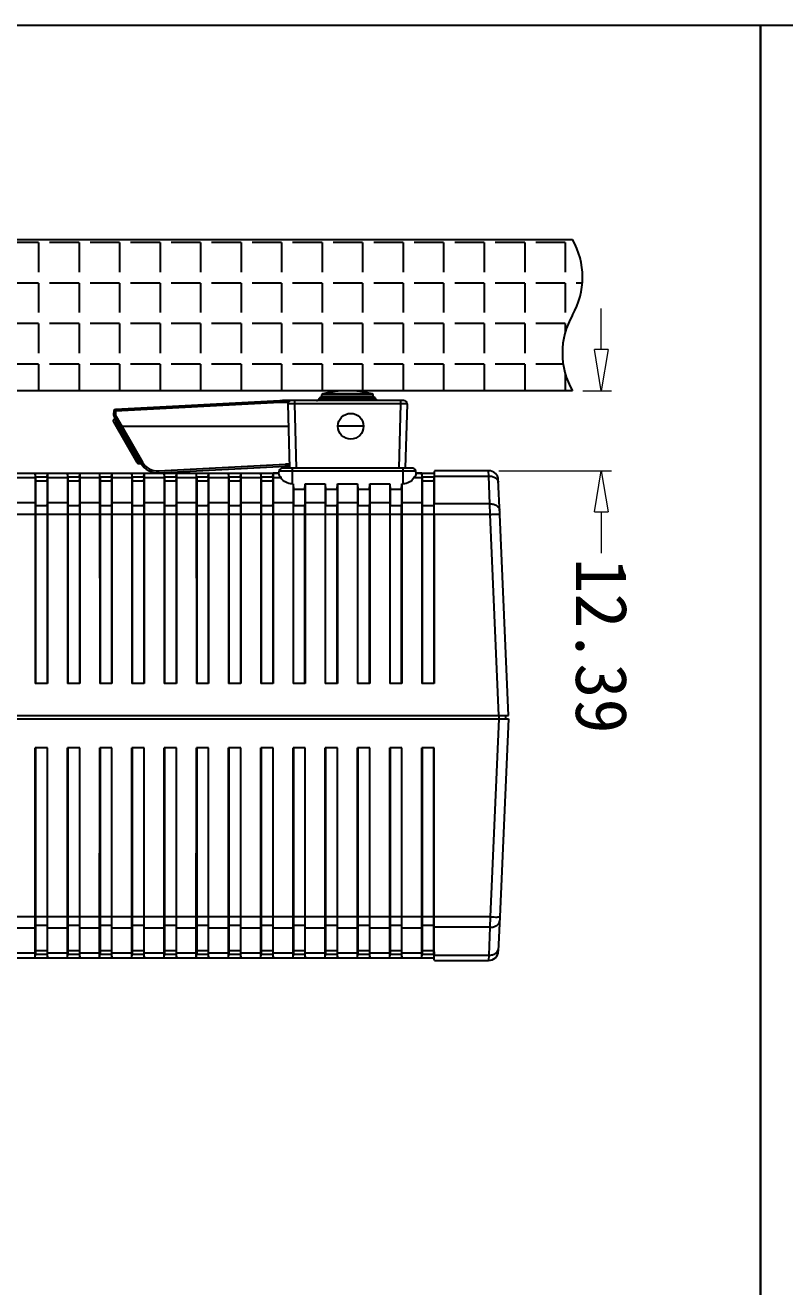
# Model space of a CAD drawing. Header units: millimetres. Extents: x 14276 to 15242, y -9916 to -8542.
# Drawn here: x 14645.1 to 14763, y -9428.8 to -9233 of the extents above; entities that cross this region are included whole.
import ezdxf

# ---------------------------------------------------------------- set-up
doc = ezdxf.new("R2010")
doc.units = ezdxf.units.MM
doc.layers.add('dim', color=3, linetype='Continuous', lineweight=9)
doc.styles.add('FFS', font='')
doc.styles.get('FFS').set_extended_font_data('FangSong_GB2312')
doc.dimstyles.new('YanXiu', dxfattribs={"dimtxt": 2.5, "dimasz": 2.2, "dimexe": 0.66, "dimexo": 0.66, "dimgap": 0.66, "dimtad": 0, "dimzin": 1, "dimdsep": 46, "dimtxsty": 'FFS', "dimcen": 0, "dimclrd": 256, "dimclre": 131, "dimclrt": 42, "dimazin": 0, "dimtfac": 1, "dimtofl": 0, "dimtmove": 0, "dimatfit": 3, "dimfxl": 0, "dimlwd": 5, "dimlwe": 5, "dimarcsym": 0})

# ---------------------------------------------------------------- blocks, each defined once
blk = doc.blocks.new('_ClosedBlank')
at = {"color": 0, "linetype": 'ByBlock', "lineweight": -2}
for p, q in [((-1, 0.167), (0, 0)), ((-1, 0.167), (-1, -0.167)), ((0, 0), (-1, -0.167))]:
    blk.add_line(p, q, dxfattribs=at)
blk = doc.blocks.new('*D10')
at = {"layer": 'Defpoints', "color": 0}
for p in [(270.02, 136.78), (249.96, 112.24), (456.81, 101.96), (29.16, 56.73), (460.44, 56.73)]:
    blk.add_point(p, dxfattribs=at)
at = {"layer": 'dim', "color": 131, "lineweight": 5}
blk.add_line((268.45, 137.08), (252.64, 140.02), dxfattribs=at)
at = {"layer": 'dim', "lineweight": 5}
for start, end in [(170.2494, 172.137), (177.3028, 179.1903)]:
    blk.add_arc((699.45, 56.73), 452.91, start, end, dxfattribs=at)
at = {"layer": 'dim', "lineweight": 5, "xscale": 6.4, "yscale": 6.4, "zscale": 6.4}
for p, rotation in [((254.22, 139.73), 79.84459432053224), ((246.54, 56.73), 269.5951741829647)]:
    blk.add_blockref('_ClosedBlank', p, dxfattribs=dict(at, rotation=rotation))
at = {"layer": 'dim', "color": 42, "insert": (248.47, 98.41), "char_height": 8, "attachment_point": 5, "rotation": 84.7199, "style": 'FFS'}
blk.add_mtext('10.56°', dxfattribs=at)
blk = doc.blocks.new('*D6')
at = {"layer": 'Defpoints', "color": 0}
for p in [(42.17, 69.12), (24.69, 56.73), (29.16, 56.73)]:
    blk.add_point(p, dxfattribs=at)
at = {"layer": 'dim', "lineweight": 5}
for p, q in [((24.69, 75.52), (24.69, 81.92)), ((24.69, 50.33), (24.69, 43.93))]:
    blk.add_line(p, q, dxfattribs=at)
at = {"layer": 'dim', "color": 131, "lineweight": 5}
for p, q in [((40.57, 69.12), (23.09, 69.12)), ((27.56, 56.73), (23.09, 56.73))]:
    blk.add_line(p, q, dxfattribs=at)
at = {"layer": 'dim', "lineweight": 5, "xscale": 6.4, "yscale": 6.4, "zscale": 6.4}
for p, rotation in [((24.69, 69.12), 270), ((24.69, 56.73), 90)]:
    blk.add_blockref('_ClosedBlank', p, dxfattribs=dict(at, rotation=rotation))
at = {"layer": 'dim', "color": 42, "insert": (24.69, 96.3), "char_height": 8, "attachment_point": 5, "rotation": 90, "style": 'FFS'}
blk.add_mtext('12.39', dxfattribs=at)
blk = doc.blocks.new('u9')
h = blk.add_hatch()
h.set_pattern_fill('ANGLE', color=256, scale=0.9, style=0)
h.set_pattern_definition([(0, (-12321.183, 9304.483), (0, 6.2865), [4.572, -1.7145]), (90, (-12321.183, 9304.483), (-6.2865, 4e-16), [4.572, -1.7145])])
edge = h.paths.add_edge_path()
edge.add_line((460.443, 33.223), (29.162, 33.223))
edge.add_arc((39.34, 39.099), 11.752, 150, 210, ccw=False)
edge.add_arc((18.984, 50.852), 11.752, 330, 30)
edge.add_line((29.162, 56.728), (460.443, 56.728))
edge.add_arc((450.265, 50.852), 11.752, 330, 30, ccw=False)
edge.add_arc((470.62, 39.099), 11.752, 150, 210)
at = {"color": 7, "linetype": 'Continuous'}
for p, q in [((42.152, 144.287), (42.17, 145.12)), ((50.588, 145.12), (42.17, 145.12)), ((50.588, 145.12), (50.594, 145.046)), ((40.438, 138.343), (40.672, 143.686)), ((41.963, 139.972), (42.152, 144.287)), ((50.624, 144.287), (42.152, 144.287)), ((217.528, 144.72), (50.623, 144.72)), ((50.675, 143.565), (50.628, 143.955)), ((50.628, 143.955), (50.628, 140.07)), ((52.475, 144.12), (50.675, 144.12)), ((50.675, 144.12), (50.675, 112.12)), ((52.475, 143.565), (50.675, 143.565)), ((52.528, 144.72), (52.475, 144.12)), ((52.475, 112.12), (52.475, 144.12)), ((52.528, 143.998), (52.475, 143.565)), ((52.528, 144.72), (52.527, 112.12)), ((52.528, 143.998), (55.623, 143.998)), ((55.675, 144.12), (55.623, 144.72)), ((55.623, 144.72), (55.623, 112.12)), ((55.675, 143.565), (55.623, 143.998)), ((57.475, 144.12), (55.675, 144.12)), ((55.675, 112.12), (55.675, 144.12)), ((57.475, 143.565), (55.675, 143.565)), ((57.528, 144.72), (57.475, 144.12)), ((57.475, 112.12), (57.475, 144.12)), ((57.528, 143.998), (57.475, 143.565)), ((57.528, 144.72), (57.527, 112.12)), ((57.528, 143.998), (60.623, 143.998)), ((60.623, 144.72), (60.623, 112.12)), ((60.675, 144.12), (60.623, 144.72)), ((60.675, 143.565), (60.623, 143.998)), ((62.475, 144.12), (60.675, 144.12)), ((60.675, 112.12), (60.675, 144.12)), ((62.475, 143.565), (60.675, 143.565)), ((62.528, 144.72), (62.475, 144.12)), ((62.475, 112.12), (62.475, 144.12)), ((62.528, 143.998), (62.475, 143.565)), ((62.528, 144.72), (62.527, 112.12)), ((62.528, 143.998), (65.623, 143.998)), ((65.675, 144.12), (65.623, 144.72)), ((65.623, 144.72), (65.623, 112.12)), ((65.675, 143.565), (65.623, 143.998)), ((67.475, 144.12), (65.675, 144.12)), ((65.675, 112.12), (65.675, 144.12)), ((67.475, 143.565), (65.675, 143.565)), ((67.528, 144.72), (67.475, 144.12)), ((67.475, 112.12), (67.475, 144.12)), ((67.528, 143.998), (67.475, 143.565)), ((67.528, 144.72), (67.527, 112.12)), ((67.528, 143.998), (70.623, 143.998)), ((70.675, 144.12), (70.623, 144.72)), ((70.623, 144.72), (70.623, 112.12)), ((70.675, 143.565), (70.623, 143.998)), ((72.475, 144.12), (70.675, 144.12)), ((70.675, 112.12), (70.675, 144.12)), ((72.475, 143.565), (70.675, 143.565)), ((72.528, 144.72), (72.475, 144.12)), ((72.475, 112.12), (72.475, 144.12)), ((72.528, 143.998), (72.475, 143.565)), ((72.528, 144.72), (72.527, 112.12)), ((72.528, 143.998), (75.623, 143.998)), ((75.623, 144.72), (75.623, 112.12)), ((75.675, 144.12), (75.623, 144.72)), ((75.675, 143.565), (75.623, 143.998)), ((75.675, 112.12), (75.675, 144.12)), ((77.475, 144.12), (75.675, 144.12)), ((77.475, 143.565), (75.675, 143.565)), ((77.528, 144.72), (77.475, 144.12)), ((77.475, 112.12), (77.475, 144.12)), ((77.528, 143.998), (77.475, 143.565)), ((77.528, 144.72), (77.527, 112.12)), ((77.528, 143.998), (80.623, 143.998)), ((80.675, 144.12), (80.623, 144.72)), ((80.623, 144.72), (80.623, 112.12)), ((80.675, 143.565), (80.623, 143.998)), ((80.675, 112.12), (80.675, 144.12)), ((82.475, 144.12), (80.675, 144.12)), ((82.475, 143.565), (80.675, 143.565)), ((82.528, 144.72), (82.475, 144.12)), ((82.475, 112.12), (82.475, 144.12)), ((82.528, 143.998), (82.475, 143.565)), ((82.528, 144.72), (82.527, 112.12)), ((82.528, 143.998), (85.623, 143.998)), ((85.675, 144.12), (85.623, 144.72)), ((85.623, 144.72), (85.623, 112.12)), ((85.675, 143.565), (85.623, 143.998)), ((85.675, 112.12), (85.675, 144.12)), ((87.475, 144.12), (85.675, 144.12)), ((87.475, 143.565), (85.675, 143.565)), ((87.528, 144.72), (87.475, 144.12)), ((87.475, 112.12), (87.475, 144.12)), ((87.528, 143.998), (87.475, 143.565)), ((87.528, 144.72), (87.527, 112.12)), ((87.528, 143.998), (90.623, 143.998)), ((90.623, 144.72), (90.623, 112.12)), ((90.675, 144.12), (90.623, 144.72)), ((90.675, 143.565), (90.623, 143.998)), ((90.675, 112.12), (90.675, 144.12)), ((92.475, 144.12), (90.675, 144.12)), ((92.475, 143.565), (90.675, 143.565)), ((92.528, 144.72), (92.475, 144.12)), ((92.475, 112.12), (92.475, 144.12)), ((92.528, 143.998), (92.475, 143.565)), ((92.528, 144.72), (92.527, 112.12)), ((92.528, 143.998), (95.623, 143.998)), ((95.675, 144.12), (95.623, 144.72)), ((95.623, 144.72), (95.623, 112.12)), ((95.675, 143.565), (95.623, 143.998)), ((95.675, 112.12), (95.675, 144.12)), ((97.475, 144.12), (95.675, 144.12)), ((97.475, 143.565), (95.675, 143.565)), ((97.528, 144.72), (97.475, 144.12)), ((97.475, 112.12), (97.475, 144.12)), ((97.528, 143.998), (97.475, 143.565)), ((97.528, 144.72), (97.527, 112.12)), ((97.528, 143.998), (100.623, 143.998)), ((100.675, 144.12), (100.623, 144.72)), ((100.623, 144.72), (100.623, 112.12)), ((100.675, 143.565), (100.623, 143.998)), ((100.675, 112.12), (100.675, 144.12)), ((102.475, 144.12), (100.675, 144.12)), ((102.475, 143.565), (100.675, 143.565)), ((102.528, 144.72), (102.475, 144.12)), ((102.475, 112.12), (102.475, 144.12)), ((102.528, 143.998), (102.475, 143.565)), ((102.528, 144.72), (102.527, 112.12)), ((102.528, 143.998), (105.623, 143.998)), ((105.675, 144.12), (105.623, 144.72)), ((105.623, 144.72), (105.623, 112.12)), ((105.675, 143.565), (105.623, 143.998)), ((105.675, 112.12), (105.675, 144.12)), ((107.475, 144.12), (105.675, 144.12)), ((107.475, 143.565), (105.675, 143.565)), ((107.528, 144.72), (107.475, 144.12)), ((107.475, 112.12), (107.475, 144.12)), ((107.528, 143.998), (107.475, 143.565)), ((107.528, 144.72), (107.527, 112.12)), ((107.528, 143.998), (110.623, 143.998)), ((110.675, 144.12), (110.623, 144.72)), ((110.623, 144.72), (110.623, 112.12)), ((110.675, 143.565), (110.623, 143.998)), ((110.675, 112.12), (110.675, 144.12)), ((112.475, 144.12), (110.675, 144.12)), ((112.475, 143.565), (110.675, 143.565)), ((112.528, 144.72), (112.475, 144.12)), ((112.475, 112.12), (112.475, 144.12)), ((112.528, 143.998), (112.475, 143.565)), ((112.528, 144.72), (112.527, 112.12)), ((112.528, 143.998), (115.623, 143.998)), ((41.937, 138.343), (41.963, 139.972)), ((41.963, 139.972), (50.627, 139.972)), ((50.675, 139.68), (50.628, 140.07)), ((50.675, 139.68), (52.475, 139.68)), ((52.528, 140.114), (52.475, 139.68)), ((52.528, 140.114), (55.623, 140.114)), ((55.675, 139.68), (55.623, 140.114)), ((55.675, 139.68), (57.475, 139.68)), ((57.528, 140.114), (57.475, 139.68)), ((57.528, 140.114), (60.623, 140.114)), ((60.675, 139.68), (60.623, 140.114)), ((60.675, 139.68), (62.475, 139.68)), ((62.528, 140.114), (62.475, 139.68)), ((62.528, 140.114), (65.623, 140.114)), ((65.675, 139.68), (65.623, 140.114)), ((65.675, 139.68), (67.475, 139.68)), ((67.528, 140.114), (67.475, 139.68)), ((67.528, 140.114), (70.623, 140.114)), ((70.675, 139.68), (70.623, 140.114)), ((70.675, 139.68), (72.475, 139.68)), ((72.528, 140.114), (72.475, 139.68)), ((72.528, 140.114), (75.623, 140.114)), ((75.675, 139.68), (75.623, 140.114)), ((75.675, 139.68), (77.475, 139.68)), ((77.528, 140.114), (77.475, 139.68)), ((77.528, 140.114), (80.623, 140.114)), ((80.675, 139.68), (80.623, 140.114)), ((80.675, 139.68), (82.475, 139.68)), ((82.528, 140.114), (82.475, 139.68)), ((82.528, 140.114), (85.623, 140.114)), ((85.675, 139.68), (85.623, 140.114)), ((85.675, 139.68), (87.475, 139.68)), ((87.528, 140.114), (87.475, 139.68)), ((87.528, 140.114), (90.623, 140.114)), ((90.675, 139.68), (90.623, 140.114)), ((90.675, 139.68), (92.475, 139.68)), ((92.528, 140.114), (92.475, 139.68)), ((92.528, 140.114), (95.623, 140.114)), ((95.675, 139.68), (95.623, 140.114)), ((95.675, 139.68), (97.475, 139.68)), ((97.528, 140.114), (97.475, 139.68)), ((97.528, 140.114), (100.623, 140.114)), ((100.675, 139.68), (100.623, 140.114)), ((100.675, 139.68), (102.475, 139.68)), ((102.528, 140.114), (102.475, 139.68)), ((102.528, 140.114), (105.623, 140.114)), ((105.675, 139.68), (105.623, 140.114)), ((105.675, 139.68), (107.475, 139.68)), ((107.528, 140.114), (107.475, 139.68)), ((107.528, 140.114), (110.623, 140.114)), ((110.675, 139.68), (110.623, 140.114)), ((110.675, 139.68), (112.475, 139.68)), ((112.528, 140.114), (112.475, 139.68)), ((112.528, 140.114), (115.623, 140.114)), ((39.097, 107.62), (40.438, 138.343)), ((40.595, 107.62), (41.937, 138.343)), ((41.937, 138.343), (50.623, 138.343)), ((50.675, 138.323), (50.623, 138.349)), ((50.623, 138.343), (50.623, 112.12)), ((50.675, 138.323), (52.475, 138.323)), ((52.527, 138.349), (52.475, 138.323)), ((52.527, 138.349), (55.623, 138.349)), ((55.675, 138.323), (55.623, 138.349)), ((55.675, 138.323), (57.475, 138.323)), ((57.527, 138.349), (57.475, 138.323)), ((57.527, 138.349), (60.623, 138.349)), ((60.675, 138.323), (60.623, 138.349)), ((60.675, 138.323), (62.475, 138.323)), ((62.527, 138.349), (62.475, 138.323)), ((62.527, 138.349), (65.623, 138.349)), ((65.675, 138.323), (65.623, 138.349)), ((65.675, 138.323), (67.475, 138.323)), ((67.527, 138.349), (67.475, 138.323)), ((67.527, 138.349), (70.623, 138.349)), ((70.675, 138.323), (70.623, 138.349)), ((70.675, 138.323), (72.475, 138.323)), ((72.527, 138.349), (72.475, 138.323)), ((72.527, 138.349), (75.623, 138.349)), ((75.675, 138.323), (75.623, 138.349)), ((75.675, 138.323), (77.475, 138.323)), ((77.527, 138.349), (77.475, 138.323)), ((77.527, 138.349), (80.623, 138.349)), ((80.675, 138.323), (80.623, 138.349)), ((80.675, 138.323), (82.475, 138.323)), ((82.527, 138.349), (82.475, 138.323)), ((82.527, 138.349), (85.623, 138.349)), ((85.675, 138.323), (85.623, 138.349)), ((85.675, 138.323), (87.475, 138.323)), ((87.527, 138.349), (87.475, 138.323)), ((87.527, 138.349), (90.623, 138.349)), ((90.675, 138.323), (90.623, 138.349)), ((90.675, 138.323), (92.475, 138.323)), ((92.527, 138.349), (92.475, 138.323)), ((92.527, 138.349), (95.623, 138.349)), ((95.675, 138.323), (95.623, 138.349)), ((95.675, 138.323), (97.475, 138.323)), ((97.527, 138.349), (97.475, 138.323)), ((97.527, 138.349), (100.623, 138.349)), ((100.675, 138.323), (100.623, 138.349)), ((100.675, 138.323), (102.475, 138.323)), ((102.527, 138.349), (102.475, 138.323)), ((102.527, 138.349), (105.623, 138.349)), ((105.675, 138.323), (105.623, 138.349)), ((105.675, 138.323), (107.475, 138.323)), ((107.527, 138.349), (107.475, 138.323)), ((107.527, 138.349), (110.623, 138.349)), ((110.675, 138.323), (110.623, 138.349)), ((110.675, 138.323), (112.475, 138.323)), ((112.527, 138.349), (112.475, 138.323)), ((112.527, 138.349), (115.623, 138.349)), ((50.623, 112.12), (52.527, 112.12)), ((55.623, 112.12), (57.527, 112.12)), ((60.623, 112.12), (62.527, 112.12)), ((65.623, 112.12), (67.527, 112.12)), ((70.623, 112.12), (72.527, 112.12)), ((75.623, 112.12), (77.527, 112.12)), ((80.623, 112.12), (82.527, 112.12)), ((85.623, 112.12), (87.527, 112.12)), ((90.623, 112.12), (92.527, 112.12)), ((95.623, 112.12), (97.527, 112.12)), ((100.623, 112.12), (102.527, 112.12)), ((105.623, 112.12), (107.527, 112.12)), ((110.623, 112.12), (112.527, 112.12)), ((229.075, 107.12), (39.075, 107.12)), ((39.075, 107.12), (40.438, 75.897)), ((229.053, 107.62), (39.097, 107.62)), ((39.575, 107.12), (39.549, 107.62)), ((40.574, 107.12), (40.574, 107.62)), ((40.574, 107.12), (41.937, 75.897)), ((50.623, 102.12), (52.527, 102.12)), ((50.623, 75.897), (50.623, 102.12)), ((50.675, 70.12), (50.675, 102.12)), ((52.475, 70.12), (52.475, 102.12)), ((52.528, 69.52), (52.527, 102.12)), ((55.623, 102.12), (57.527, 102.12)), ((55.623, 74.127), (55.623, 102.12)), ((55.675, 102.12), (55.675, 74.56)), ((57.475, 102.12), (57.475, 74.56)), ((57.528, 74.127), (57.527, 102.12)), ((60.623, 102.12), (62.527, 102.12)), ((60.623, 74.127), (60.623, 102.12)), ((60.675, 102.12), (60.675, 74.56)), ((62.475, 102.12), (62.475, 74.56)), ((62.528, 74.127), (62.527, 102.12)), ((65.623, 102.12), (67.527, 102.12)), ((65.623, 74.127), (65.623, 102.12)), ((65.675, 102.12), (65.675, 74.56)), ((67.475, 102.12), (67.475, 74.56)), ((67.528, 74.127), (67.527, 102.12)), ((70.623, 102.12), (72.527, 102.12)), ((70.623, 74.127), (70.623, 102.12)), ((70.675, 102.12), (70.675, 74.56)), ((72.475, 102.12), (72.475, 74.56)), ((72.528, 74.127), (72.527, 102.12)), ((75.623, 102.12), (77.527, 102.12)), ((75.623, 69.52), (75.623, 102.12)), ((75.675, 70.12), (75.675, 102.12)), ((77.475, 70.12), (77.475, 102.12)), ((77.528, 69.52), (77.527, 102.12)), ((80.623, 102.12), (82.527, 102.12)), ((80.623, 69.52), (80.623, 102.12)), ((80.675, 70.12), (80.675, 102.12)), ((82.475, 70.12), (82.475, 102.12)), ((82.528, 69.52), (82.527, 102.12)), ((85.623, 102.12), (87.527, 102.12)), ((85.623, 69.52), (85.623, 102.12)), ((85.675, 70.12), (85.675, 102.12)), ((87.475, 70.12), (87.475, 102.12)), ((87.528, 69.52), (87.527, 102.12)), ((90.623, 102.12), (92.527, 102.12)), ((90.623, 69.52), (90.623, 102.12)), ((90.675, 70.12), (90.675, 102.12)), ((92.475, 70.12), (92.475, 102.12)), ((92.528, 69.52), (92.527, 102.12)), ((95.623, 102.12), (97.527, 102.12)), ((95.623, 69.52), (95.623, 102.12)), ((95.675, 70.12), (95.675, 102.12)), ((97.475, 70.12), (97.475, 102.12)), ((97.528, 69.52), (97.527, 102.12)), ((100.623, 102.12), (102.527, 102.12)), ((100.623, 69.52), (100.623, 102.12)), ((100.675, 70.12), (100.675, 102.12)), ((102.475, 70.12), (102.475, 102.12)), ((102.528, 69.52), (102.527, 102.12)), ((105.623, 102.12), (107.527, 102.12)), ((105.623, 69.52), (105.623, 102.12)), ((105.675, 70.12), (105.675, 102.12)), ((107.475, 70.12), (107.475, 102.12)), ((107.528, 69.52), (107.527, 102.12)), ((110.623, 102.12), (112.527, 102.12)), ((110.623, 69.52), (110.623, 102.12)), ((110.675, 70.12), (110.675, 102.12)), ((112.475, 70.12), (112.475, 102.12)), ((112.528, 69.52), (112.527, 102.12)), ((40.438, 75.897), (40.672, 70.555)), ((41.937, 75.897), (50.623, 75.897)), ((41.937, 75.897), (41.963, 74.268)), ((50.675, 75.918), (50.623, 75.892)), ((50.675, 74.56), (50.628, 74.17)), ((50.675, 75.918), (52.475, 75.918)), ((50.675, 74.56), (52.475, 74.56)), ((52.527, 75.892), (52.475, 75.918)), ((52.528, 74.127), (52.475, 74.56)), ((52.527, 75.892), (55.623, 75.892)), ((55.675, 75.918), (55.623, 75.892)), ((55.675, 74.56), (55.623, 74.127)), ((55.675, 75.918), (57.475, 75.918)), ((55.675, 74.56), (57.475, 74.56)), ((55.675, 72.024), (55.675, 74.56)), ((57.527, 75.892), (57.475, 75.918)), ((57.475, 72.024), (57.475, 74.56)), ((57.528, 74.127), (57.475, 74.56)), ((57.527, 75.892), (60.623, 75.892)), ((60.675, 75.918), (60.623, 75.892)), ((60.675, 74.56), (60.623, 74.127)), ((60.675, 75.918), (62.475, 75.918)), ((60.675, 74.56), (62.475, 74.56)), ((60.675, 72.024), (60.675, 74.56)), ((62.527, 75.892), (62.475, 75.918)), ((62.475, 72.024), (62.475, 74.56)), ((62.528, 74.127), (62.475, 74.56)), ((62.527, 75.892), (65.623, 75.892)), ((65.675, 75.918), (65.623, 75.892)), ((65.675, 74.56), (65.623, 74.127)), ((65.675, 75.918), (67.475, 75.918)), ((65.675, 74.56), (67.475, 74.56)), ((65.675, 72.024), (65.675, 74.56)), ((67.527, 75.892), (67.475, 75.918)), ((67.475, 72.024), (67.475, 74.56)), ((67.528, 74.127), (67.475, 74.56)), ((67.527, 75.892), (70.623, 75.892)), ((70.675, 75.918), (70.623, 75.892)), ((70.675, 74.56), (70.623, 74.127)), ((70.675, 75.918), (72.475, 75.918)), ((70.675, 74.56), (72.475, 74.56)), ((70.675, 72.024), (70.675, 74.56)), ((72.527, 75.892), (72.475, 75.918)), ((72.475, 72.024), (72.475, 74.56)), ((72.528, 74.127), (72.475, 74.56)), ((72.527, 75.892), (75.623, 75.892)), ((75.675, 75.918), (75.623, 75.892)), ((75.675, 74.56), (75.623, 74.127)), ((75.675, 75.918), (77.475, 75.918)), ((75.675, 74.56), (77.475, 74.56)), ((77.527, 75.892), (77.475, 75.918)), ((77.528, 74.127), (77.475, 74.56)), ((77.527, 75.892), (80.623, 75.892)), ((80.675, 75.918), (80.623, 75.892)), ((80.675, 74.56), (80.623, 74.127)), ((80.675, 75.918), (82.475, 75.918)), ((80.675, 74.56), (82.475, 74.56)), ((82.527, 75.892), (82.475, 75.918)), ((82.528, 74.127), (82.475, 74.56)), ((82.527, 75.892), (85.623, 75.892)), ((85.675, 75.918), (85.623, 75.892)), ((85.675, 74.56), (85.623, 74.127)), ((85.675, 75.918), (87.475, 75.918)), ((85.675, 74.56), (87.475, 74.56)), ((87.527, 75.892), (87.475, 75.918)), ((87.528, 74.127), (87.475, 74.56)), ((87.527, 75.892), (90.623, 75.892)), ((90.675, 75.918), (90.623, 75.892)), ((90.675, 74.56), (90.623, 74.127)), ((90.675, 75.918), (92.475, 75.918)), ((90.675, 74.56), (92.475, 74.56)), ((92.527, 75.892), (92.475, 75.918)), ((92.528, 74.127), (92.475, 74.56)), ((92.527, 75.892), (95.623, 75.892)), ((95.675, 75.918), (95.623, 75.892)), ((95.675, 74.56), (95.623, 74.127)), ((95.675, 75.918), (97.475, 75.918)), ((95.675, 74.56), (97.475, 74.56)), ((97.527, 75.892), (97.475, 75.918)), ((97.528, 74.127), (97.475, 74.56)), ((97.527, 75.892), (100.623, 75.892)), ((100.675, 75.918), (100.623, 75.892)), ((100.675, 74.56), (100.623, 74.127)), ((100.675, 75.918), (102.475, 75.918)), ((100.675, 74.56), (102.475, 74.56)), ((102.527, 75.892), (102.475, 75.918)), ((102.528, 74.127), (102.475, 74.56)), ((102.527, 75.892), (105.623, 75.892)), ((105.675, 75.918), (105.623, 75.892)), ((105.675, 74.56), (105.623, 74.127)), ((105.675, 75.918), (107.475, 75.918)), ((105.675, 74.56), (107.475, 74.56)), ((107.527, 75.892), (107.475, 75.918)), ((107.528, 74.127), (107.475, 74.56)), ((107.527, 75.892), (110.623, 75.892)), ((110.675, 75.918), (110.623, 75.892)), ((110.675, 74.56), (110.623, 74.127)), ((110.675, 75.918), (112.475, 75.918)), ((110.675, 74.56), (112.475, 74.56)), ((112.527, 75.892), (112.475, 75.918)), ((112.528, 74.127), (112.475, 74.56)), ((112.527, 75.892), (115.623, 75.892)), ((41.963, 74.268), (50.627, 74.268)), ((41.963, 74.268), (42.152, 69.953)), ((50.628, 70.285), (50.628, 74.17)), ((52.528, 74.127), (55.623, 74.127)), ((55.623, 71.149), (55.623, 74.127)), ((57.528, 74.127), (60.623, 74.127)), ((57.528, 71.149), (57.528, 74.127)), ((60.623, 71.149), (60.623, 74.127)), ((62.528, 74.127), (65.623, 74.127)), ((62.528, 71.149), (62.528, 74.127)), ((65.623, 71.149), (65.623, 74.127)), ((67.528, 74.127), (70.623, 74.127)), ((67.528, 71.149), (67.528, 74.127)), ((70.623, 71.149), (70.623, 74.127)), ((72.528, 74.127), (75.623, 74.127)), ((72.528, 71.149), (72.528, 74.127)), ((77.528, 74.127), (80.623, 74.127)), ((82.528, 74.127), (85.623, 74.127)), ((87.528, 74.127), (90.623, 74.127)), ((92.528, 74.127), (95.623, 74.127)), ((97.528, 74.127), (100.623, 74.127)), ((102.528, 74.127), (105.623, 74.127)), ((107.528, 74.127), (110.623, 74.127)), ((112.528, 74.127), (115.623, 74.127)), ((50.675, 70.676), (50.628, 70.285)), ((52.475, 70.676), (50.675, 70.676)), ((52.528, 70.242), (52.475, 70.676)), ((55.623, 71.149), (55.475, 71.149)), ((55.475, 68.72), (55.475, 71.149)), ((55.675, 72.024), (55.623, 71.149)), ((55.675, 72.024), (57.475, 72.024)), ((57.528, 71.149), (57.475, 72.024)), ((60.623, 71.149), (57.528, 71.149)), ((60.675, 72.024), (60.623, 71.149)), ((60.675, 72.024), (62.475, 72.024)), ((62.528, 71.149), (62.475, 72.024)), ((65.623, 71.149), (62.528, 71.149)), ((65.675, 72.024), (65.623, 71.149)), ((65.675, 72.024), (67.475, 72.024)), ((67.528, 71.149), (67.475, 72.024)), ((70.623, 71.149), (67.528, 71.149)), ((70.675, 72.024), (70.623, 71.149)), ((70.675, 72.024), (72.475, 72.024)), ((72.528, 71.149), (72.475, 72.024)), ((72.528, 71.149), (72.675, 71.149)), ((72.675, 68.72), (72.675, 71.149)), ((75.675, 70.676), (75.623, 70.242)), ((77.475, 70.676), (75.675, 70.676)), ((77.528, 70.242), (77.475, 70.676)), ((80.675, 70.676), (80.623, 70.242)), ((82.475, 70.676), (80.675, 70.676)), ((82.528, 70.242), (82.475, 70.676)), ((85.675, 70.676), (85.623, 70.242)), ((87.475, 70.676), (85.675, 70.676)), ((87.528, 70.242), (87.475, 70.676)), ((90.675, 70.676), (90.623, 70.242)), ((92.475, 70.676), (90.675, 70.676)), ((92.528, 70.242), (92.475, 70.676)), ((95.675, 70.676), (95.623, 70.242)), ((97.475, 70.676), (95.675, 70.676)), ((97.528, 70.242), (97.475, 70.676)), ((100.675, 70.676), (100.623, 70.242)), ((102.475, 70.676), (100.675, 70.676)), ((102.528, 70.242), (102.475, 70.676)), ((105.675, 70.676), (105.623, 70.242)), ((107.475, 70.676), (105.675, 70.676)), ((107.528, 70.242), (107.475, 70.676)), ((110.675, 70.676), (110.623, 70.242)), ((112.475, 70.676), (110.675, 70.676)), ((112.528, 70.242), (112.475, 70.676)), ((50.624, 69.953), (42.152, 69.953)), ((42.152, 69.953), (42.17, 69.12)), ((42.17, 69.12), (50.588, 69.12)), ((50.588, 69.12), (50.594, 69.195)), ((53.433, 69.52), (50.623, 69.52)), ((50.675, 70.12), (52.475, 70.12)), ((52.475, 70.12), (52.528, 69.52)), ((52.528, 70.242), (53.762, 70.242)), ((52.528, 69.52), (53.433, 69.52)), ((53.429, 69.595), (53.45, 69.194)), ((53.45, 69.194), (74.7, 69.194)), ((53.95, 68.72), (74.201, 68.72)), ((54.838, 58.733), (55.1, 68.72)), ((55.838, 58.733), (56.1, 68.72)), ((72.312, 58.733), (72.05, 68.72)), ((73.312, 58.733), (73.05, 68.72)), ((93.382, 69.453), (73.675, 68.42)), ((93.398, 69.161), (73.683, 68.128)), ((74.388, 70.242), (75.623, 70.242)), ((74.721, 69.595), (74.7, 69.194)), ((74.717, 69.52), (75.623, 69.52)), ((193.433, 69.52), (74.717, 69.52)), ((75.675, 70.12), (75.623, 69.52)), ((75.675, 70.12), (77.475, 70.12)), ((77.475, 70.12), (77.528, 69.52)), ((77.528, 70.242), (80.623, 70.242)), ((80.675, 70.12), (80.623, 69.52)), ((80.675, 70.12), (82.475, 70.12)), ((82.475, 70.12), (82.528, 69.52)), ((82.528, 70.242), (85.623, 70.242)), ((85.675, 70.12), (85.623, 69.52)), ((85.675, 70.12), (87.475, 70.12)), ((87.475, 70.12), (87.528, 69.52)), ((87.528, 70.242), (90.623, 70.242)), ((90.675, 70.12), (90.623, 69.52)), ((90.675, 70.12), (92.475, 70.12)), ((92.475, 70.12), (92.528, 69.52)), ((92.528, 70.242), (95.623, 70.242)), ((93.382, 69.453), (93.398, 69.161)), ((95.675, 70.12), (95.623, 69.52)), ((95.675, 70.12), (97.475, 70.12)), ((97.475, 70.12), (97.528, 69.52)), ((97.528, 70.242), (100.623, 70.242)), ((100.675, 70.12), (100.623, 69.52)), ((100.675, 70.12), (102.475, 70.12)), ((102.475, 70.12), (102.528, 69.52)), ((102.528, 70.242), (105.623, 70.242)), ((105.675, 70.12), (105.623, 69.52)), ((105.675, 70.12), (107.475, 70.12)), ((107.475, 70.12), (107.528, 69.52)), ((107.528, 70.242), (110.623, 70.242)), ((110.675, 70.12), (110.623, 69.52)), ((110.675, 70.12), (112.475, 70.12)), ((112.475, 70.12), (112.528, 69.52)), ((112.528, 70.242), (115.623, 70.242)), ((73.058, 68.42), (73.675, 68.42)), ((73.066, 68.128), (73.683, 68.128)), ((73.683, 68.128), (73.675, 68.42)), ((99.106, 62.222), (95.877, 67.815)), ((96.492, 67.983), (96.124, 67.977)), ((100.232, 60.865), (96.137, 67.957)), ((96.607, 67.485), (96.412, 67.482)), ((100.007, 61.596), (96.607, 67.485)), ((100.389, 61.544), (96.757, 67.833)), ((61.575, 62.22), (65.575, 62.22)), ((99.098, 62.22), (73.22, 62.22)), ((99.972, 60.708), (99.098, 62.22)), ((99.106, 62.222), (99.363, 62.37)), ((100.007, 61.596), (99.808, 61.599)), ((100.123, 61.094), (100.1, 61.094)), ((55.838, 58.733), (72.312, 58.733)), ((55.838, 58.22), (55.838, 58.733)), ((72.312, 58.22), (72.312, 58.733)), ((74.575, 58.56), (100.05, 59.895)), ((74.59, 58.268), (100.066, 59.603)), ((100.05, 59.895), (100.065, 60.333)), ((100.066, 59.603), (100.05, 59.895)), ((100.35, 59.892), (100.365, 60.331)), ((55.338, 58.22), (72.812, 58.22)), ((59.617, 58.08), (59.738, 57.87)), ((59.738, 57.87), (68.412, 57.87)), ((59.998, 57.72), (68.152, 57.72)), ((60.098, 57.721), (60.104, 57.374)), ((60.104, 57.374), (68.046, 57.374)), ((60.256, 57.183), (67.894, 57.183)), ((60.3, 57.97), (68.469, 57.97)), ((68.052, 57.72), (68.046, 57.374)), ((68.469, 57.97), (68.412, 57.87)), ((74.59, 58.268), (74.575, 58.56))]:
    blk.add_line(p, q, dxfattribs=at)
at = {"color": 7}
for p, q in [((29.162, 56.728), (460.443, 56.728)), ((460.443, 33.223), (29.162, 33.223))]:
    blk.add_line(p, q, dxfattribs=at)
at = {"color": 7, "linetype": 'Continuous'}
blk.add_circle((63.575, 62.22), 2, dxfattribs=at)
for centre, radius, start, end in [((42.17, 143.62), 1.5, 90, 177.5), ((36.525, 143.954), 14.103, 0.00456, 1.35456), ((287.245, 138.459), 236.623, 179.63369, 180.02813), ((36.725, 140.07), 13.903, 359.59488, 359.99988), ((287.245, 75.781), 236.623, 179.97187, 180.36631), ((36.725, 74.17), 13.903, 0.00012, 0.40512), ((42.17, 70.62), 1.5, 182.5, 270), ((36.525, 70.287), 14.103, 358.64544, 359.99544), ((53.95, 69.22), 0.5, 183, 270), ((74.201, 69.22), 0.5, 270, 357), ((93.539, 66.457), 3, 29.99896, 93.00104), ((93.539, 66.465), 2.7, 30, 93), ((96.497, 67.683), 0.3, 30, 91), ((99.366, 60.358), 0.7, 357.99875, 30.00125), ((100.129, 61.394), 0.3, 269, 30), ((99.366, 60.365), 1, 358, 30), ((55.338, 58.72), 0.5, 178.50002, 269.99922), ((72.812, 58.72), 0.5, 270, 1.5), ((100.05, 59.903), 0.3, 273, 358), ((59.182, 57.834), 0.5, 30, 51.17369), ((59.998, 58.02), 0.3, 210, 270), ((60.304, 57.377), 0.2, 181, 256.18294), ((64.075, 72.711), 15.991, 256.18294, 283.81706), ((67.846, 57.377), 0.2, 283.81706, 359), ((68.152, 58.02), 0.3, 270, 330), ((68.902, 57.72), 0.5, 90, 150), ((72.759, 93.22), 35, 270.08716, 273), ((72.759, 93.212), 34.7, 270.83094, 273)]:
    blk.add_arc(centre, radius, start, end, dxfattribs=at)
at = {"color": 7}
for centre, start, end in [((18.984, 50.852), 330, 30), ((39.34, 39.099), 150, 210)]:
    blk.add_arc(centre, 11.752, start, end, dxfattribs=at)
at = {"color": 7, "linetype": 'Continuous', "extrusion": (0, 0, -1)}
for centre, major_axis, ratio, start_param, end_param in [((55.475, 69.21), (-2.023, 0), 0.9584988, 0.5610821, 1.5707963), ((72.675, 69.21), (-2.023, 0), 0.9584988, 1.5707963, 2.5805105), ((95.795, 67.951), (-3.312, 5.728), 0.0453359, -3.1415657, -3.115388)]:
    blk.add_ellipse(centre, major_axis=major_axis, ratio=ratio, start_param=start_param, end_param=end_param, dxfattribs=at)
at = {"color": 7, "linetype": 'Continuous'}
for points, start_tangent, end_tangent in [([(50.594, 145.046), (50.604, 144.879), (50.615, 144.624), (50.624, 144.287)], (0.0871557, -0.9961947), (0.023509, -0.9997236)), ([(40.771, 143.655), (40.653, 143.269)], (-0.5055625, -0.86279), (-0.0436194, -0.9990482)), ([(42.152, 144.287), (41.589, 144.22), (41.109, 144.004), (40.781, 143.671), (40.771, 143.655)], (-0.9997821, 0.0208735), (-0.5055625, -0.86279)), ([(41.963, 139.972), (41.401, 139.905), (40.92, 139.689), (40.592, 139.355), (40.465, 138.954)], (-0.9997821, 0.0208737), (-0.0436194, -0.9990482)), ([(41.937, 138.343), (41.364, 138.363), (40.878, 138.37), (40.553, 138.363), (40.438, 138.343)], (-0.9990519, 0.0435359), (-0.0436194, -0.9990482)), ([(41.937, 75.897), (41.364, 75.877), (40.878, 75.87), (40.553, 75.877), (40.438, 75.897)], (-0.9990519, -0.0435359), (-0.0436194, 0.9990482)), ([(41.963, 74.268), (41.401, 74.336), (40.92, 74.552), (40.592, 74.885), (40.465, 75.287)], (-0.9997821, -0.0208737), (-0.0436194, 0.9990482)), ([(40.771, 70.586), (40.653, 70.971)], (-0.5055625, 0.86279), (-0.0436194, 0.9990482)), ([(42.152, 69.953), (41.589, 70.021), (41.109, 70.237), (40.781, 70.57), (40.771, 70.586)], (-0.9997821, -0.0208735), (-0.5055625, 0.86279)), ([(50.594, 69.195), (50.604, 69.361), (50.615, 69.617), (50.624, 69.953)], (0.0871557, 0.9961947), (0.023509, 0.9997236)), ([(53.429, 69.595), (53.463, 69.731), (53.575, 69.946), (53.762, 70.242)], (-0.052336, 0.9986295), (0.5483169, 0.8362707)), ([(74.388, 70.242), (74.575, 69.946), (74.687, 69.731), (74.721, 69.595)], (0.5483169, -0.8362707), (-0.052336, -0.9986295)), ([(96.137, 67.957), (96.116, 67.948), (96.06, 67.918), (95.976, 67.871), (95.877, 67.815)], (-0.5, 0.8660254), (-0.8661737, -0.499743)), ([(96.607, 67.485), (96.58, 67.597), (96.555, 67.704), (96.533, 67.798), (96.515, 67.877), (96.502, 67.935), (96.494, 67.971), (96.492, 67.983)], (-0.2334736, 0.9723632), (0.9992047, 0.0398745)), ([(96.872, 67.635), (96.862, 67.631), (96.835, 67.616), (96.793, 67.592), (96.738, 67.561), (96.675, 67.525), (96.607, 67.485)], (-0.5, 0.8660254), (-0.8659595, -0.5001141)), ([(100.232, 60.865), (100.213, 60.852), (100.157, 60.817), (100.072, 60.766), (99.972, 60.708)], (0.5, -0.8660254), (-0.8661737, -0.499743)), ([(100.272, 61.746), (100.263, 61.741), (100.236, 61.727), (100.193, 61.703), (100.139, 61.672), (100.075, 61.635), (100.007, 61.596)], (-0.5, 0.8660254), (-0.8659594, -0.5001142)), ([(100.123, 61.094), (100.12, 61.106), (100.11, 61.142), (100.096, 61.201), (100.078, 61.28), (100.056, 61.375), (100.032, 61.483), (100.007, 61.596)], (-0.999243, 0.038902), (-0.2166965, 0.976239)), ([(54.838, 58.733), (54.864, 58.736), (54.938, 58.738), (55.057, 58.739), (55.215, 58.739), (55.404, 58.738), (55.616, 58.736), (55.838, 58.733)], (0.0338993, 0.9994253), (0.9999144, -0.0130876)), ([(72.312, 58.733), (72.534, 58.736), (72.746, 58.738), (72.935, 58.739), (73.093, 58.739), (73.212, 58.738), (73.286, 58.736), (73.312, 58.733)], (0.9999146, 0.0130716), (0.0304557, -0.9995361)), ([(100.35, 59.892), (100.335, 59.891), (100.293, 59.89), (100.227, 59.89), (100.143, 59.892), (100.05, 59.895)], (-0.0348995, -0.9993908), (-0.9993917, 0.0348756)), ([(100.365, 60.331), (100.342, 60.328), (100.277, 60.328), (100.18, 60.33), (100.065, 60.333)], (-0.0348995, -0.9993908), (-0.9993917, 0.0348754)), ([(59.627, 58.08), (59.729, 58.049)], (-0.3090723, -0.9510386), (0.9599095, -0.2803101)), ([(60.3, 57.97), (59.954, 57.999), (59.73, 58.049), (59.627, 58.08), (59.729, 58.049)], (-1, 0.0001062), (0.9599095, -0.2803101)), ([(59.928, 58.22), (60.075, 58.19), (60.204, 58.103), (60.3, 57.97)], (1, 0), (0.4443256, -0.8958654))]:
    blk.add_spline(points, degree=3, dxfattribs=dict(at, start_tangent=start_tangent, end_tangent=end_tangent))
at = {"layer": 'Defpoints', "color": 2}
for points in [[(-482.95, 682.96), (0, 682.96), (0, 0), (-482.95, 0)], [(0, 682.96), (482.95, 682.96), (482.95, 0), (0, 0)]]:
    blk.add_lwpolyline(points, close=True, dxfattribs=at)
at = {"layer": 'dim'}
dim = blk.add_angular_dim_2l(base=(249.959, 112.238), line1=((456.806, 101.964), (270.024, 136.785)), line2=((29.162, 56.728), (460.443, 56.728)), dimstyle='YanXiu', override={"dimtxt": 8, "dimasz": 6.4, "dimexe": 1.5992, "dimexo": 1.5992, "dimgap": 1.5992, "dimzin": 8, "dimblk": 'ClosedBlank', "dimblk2": 'ClosedBlank', "dimldrblk": 'ClosedBlank'}, dxfattribs=at)
dim.commit()
dim.dimension.update_dxf_attribs({"geometry": '*D10', "text_midpoint": (248.466, 98.407)})
dim = blk.add_linear_dim(base=(24.69, 56.728), p1=(42.17, 69.12), p2=(29.162, 56.728), angle=90, dimstyle='YanXiu', override={"dimtxt": 8, "dimasz": 6.4, "dimexe": 1.5992, "dimexo": 1.5992, "dimgap": 1.5992, "dimzin": 8, "dimblk": 'ClosedBlank', "dimblk2": 'ClosedBlank', "dimldrblk": 'ClosedBlank'}, dxfattribs=at)
dim.commit()
dim.dimension.update_dxf_attribs({"geometry": '*D6', "text_midpoint": (24.69, 96.298), "dimtype": 128})

msp = doc.modelspace()

# ---------------------------------------------------------------- block references
at = {"rotation": 180}
msp.add_blockref('u9', (14759.21, -9233.04), dxfattribs=at)

doc.saveas('drawing.dxf')
